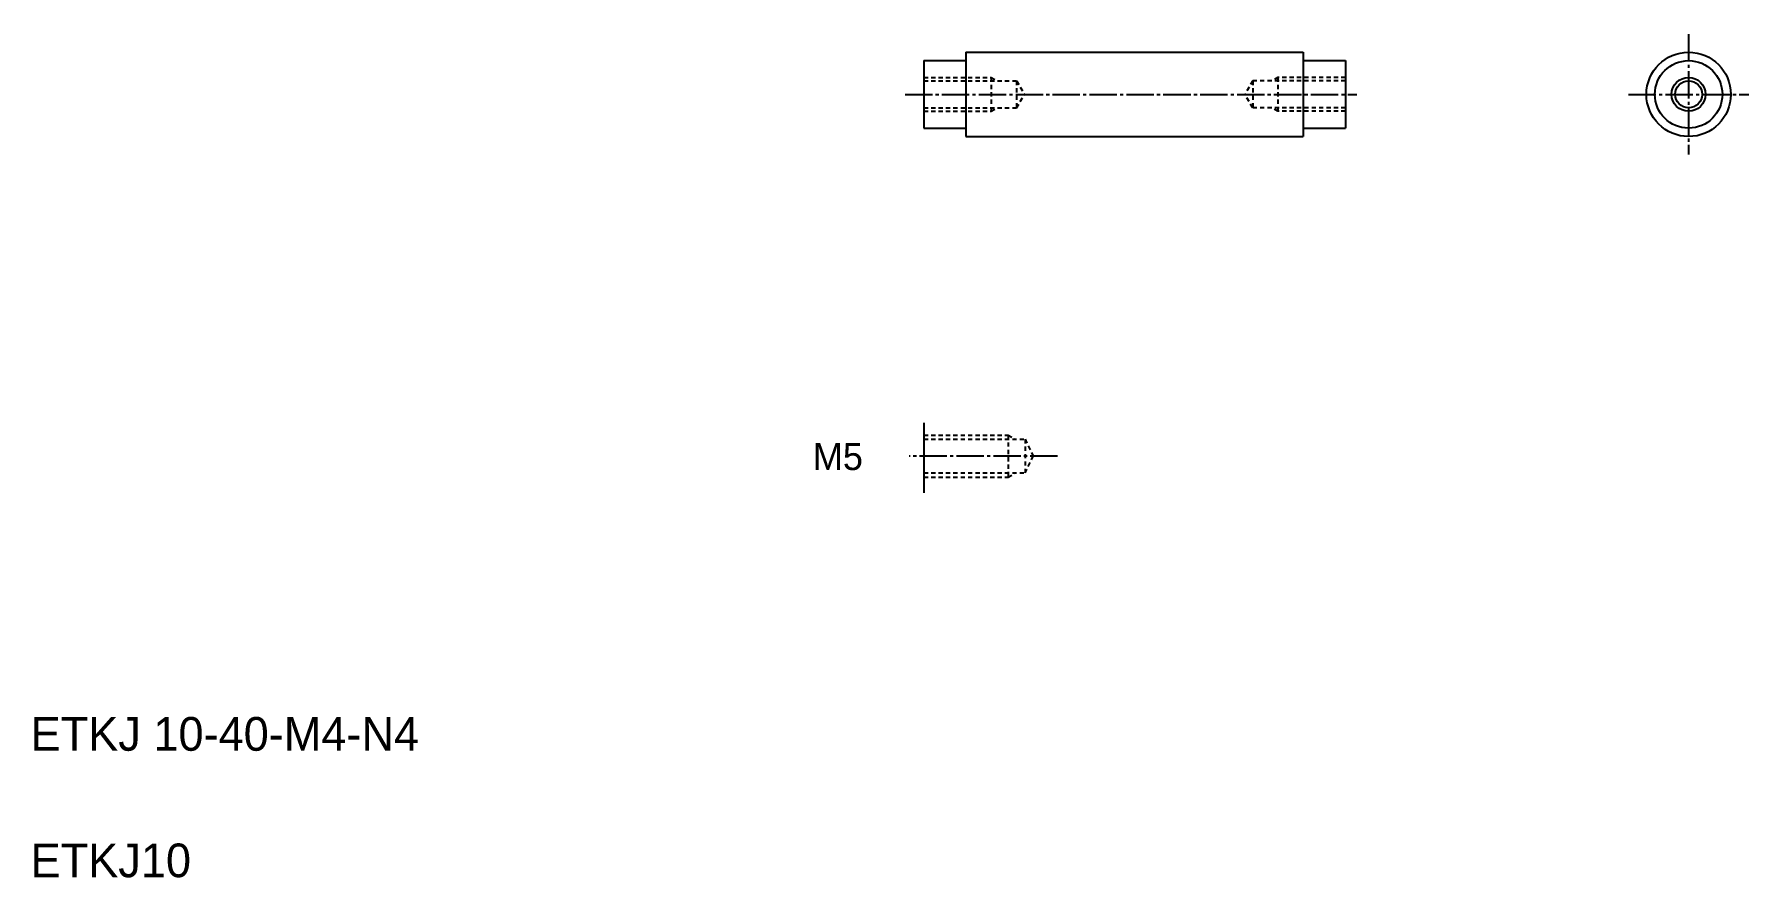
# Model space of a CAD drawing. Extents: x 10 to 214, y 10 to 110.
import ezdxf
from ezdxf.enums import TextEntityAlignment as Align

# ---------------------------------------------------------------- set-up
doc = ezdxf.new("R2010")
doc.units = 0
doc.header["$LTSCALE"] = 0.25
doc.linetypes.add('CENTER', pattern=[17.5, 13, -1.5, 1.5, -1.5])
doc.linetypes.add('DASHED', pattern=[3.5, 2, -1.5])
doc.layers.get('0').update_dxf_attribs({"linetype": 'CONTINUOUS'})
doc.layers.add('CENTER', color=1, linetype='CENTER')
doc.styles.get("Standard").update_dxf_attribs({"font": 'txt', "height": 3.2})

msp = doc.modelspace()

# ---------------------------------------------------------------- linework, layer by layer
at = {"color": 7, "linetype": 'CONTINUOUS'}
for p, q in [((120.92, 107.84), (160.92, 107.84)), ((120.92, 107.84), (120.92, 97.84)), ((160.92, 107.84), (160.92, 97.84)), ((115.92, 106.84), (115.92, 98.84)), ((115.92, 106.84), (120.92, 106.84)), ((160.92, 106.84), (165.92, 106.84)), ((165.92, 106.84), (165.92, 98.84)), ((115.92, 98.84), (120.92, 98.84)), ((120.92, 97.84), (160.92, 97.84)), ((160.92, 98.84), (165.92, 98.84))]:
    msp.add_line(p, q, dxfattribs=at)
at = {"color": 3, "linetype": 'DASHED'}
for p, q in [((115.92, 104.84), (123.92, 104.84)), ((115.92, 104.44), (126.92, 104.44)), ((123.92, 104.84), (123.92, 100.84)), ((123.92, 104.84), (124.53, 104.49)), ((126.92, 104.44), (126.92, 101.24)), ((126.92, 104.44), (127.85, 102.84)), ((154.92, 104.44), (154, 102.84)), ((165.92, 104.44), (154.92, 104.44)), ((154.92, 104.44), (154.92, 101.24)), ((157.92, 104.84), (157.32, 104.49)), ((165.92, 104.84), (157.92, 104.84)), ((157.92, 104.84), (157.92, 100.84)), ((126.92, 101.24), (127.85, 102.84)), ((154.92, 101.24), (154, 102.84)), ((115.92, 101.24), (126.92, 101.24)), ((115.92, 100.84), (123.92, 100.84)), ((123.92, 100.84), (124.53, 101.19)), ((165.92, 101.24), (154.92, 101.24)), ((157.92, 100.84), (157.32, 101.19)), ((165.92, 100.84), (157.92, 100.84)), ((115.92, 62.44), (125.92, 62.44)), ((115.92, 61.94), (127.92, 61.94)), ((125.92, 62.44), (125.92, 57.44)), ((125.92, 62.44), (126.79, 61.94)), ((127.92, 61.94), (127.92, 57.94)), ((127.92, 61.94), (128.88, 59.94)), ((127.92, 57.94), (128.88, 59.94)), ((115.92, 57.94), (127.92, 57.94)), ((115.92, 57.44), (125.92, 57.44)), ((125.92, 57.44), (126.79, 57.94))]:
    msp.add_line(p, q, dxfattribs=at)
for p, q in [((165.92, 104.84), (165.92, 104.84)), ((165.92, 102.84), (165.92, 102.84)), ((115.92, 63.88), (115.92, 55.57))]:
    msp.add_line(p, q)
for radius in [5, 4, 1.6]:
    msp.add_circle((206.61, 102.84), radius)
at = {"color": 3}
msp.add_circle((206.61, 102.84), 2.01, dxfattribs=at)
at = {"layer": 'CENTER', "color": 1, "linetype": 'CENTER'}
for p, q in [((206.61, 109.97), (206.61, 95.72)), ((113.69, 102.84), (167.25, 102.84)), ((199.49, 102.84), (213.74, 102.84)), ((131.79, 59.94), (114.18, 59.94))]:
    msp.add_line(p, q, dxfattribs=at)

# ---------------------------------------------------------------- texts
at = {"color": 7, "linetype": 'CONTINUOUS'}
msp.add_text('M5', height=3.2, dxfattribs=at).set_placement((108.7, 59.89), align=Align.MIDDLE_RIGHT)
for s, p in [('ETKJ 10-40-M4-N4', (10, 25)), ('ETKJ10', (10, 10))]:
    msp.add_text(s, height=4).set_placement(p)

doc.saveas('drawing.dxf')
